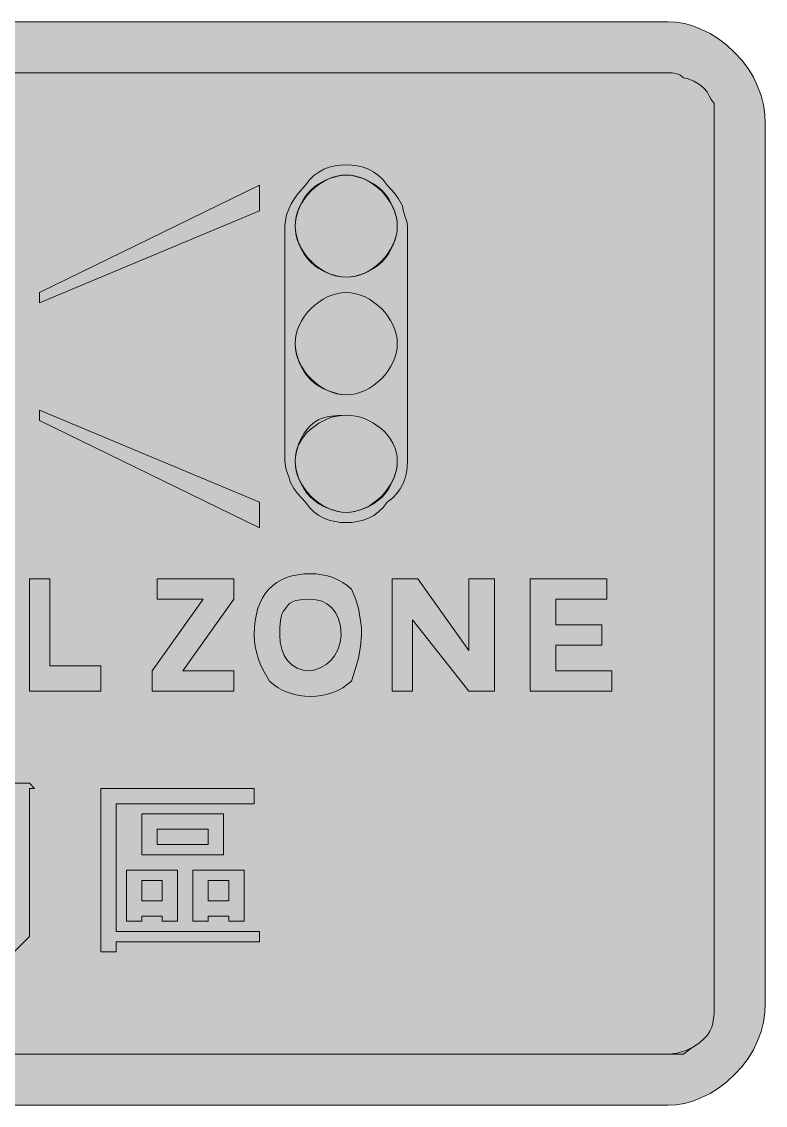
# Model space of a CAD drawing. Header units: metres. Extents: x 90 to 475, y 8 to 262.
# Drawn here: x 300.9 to 475.5, y 7.9 to 262.3 of the extents above; entities that cross this region are included whole.
import ezdxf

# ---------------------------------------------------------------- set-up
doc = ezdxf.new("R2010")
doc.units = ezdxf.units.M
for name, color, linetype, true_color in [('FILL_BLACK_000000', 7, 'Continuous', 0x000000), ('FILL_LIME_00FF00', 7, 'Continuous', 0x00ff00), ('FILL_RED_FF0000', 7, 'Continuous', 0xff0000), ('FILL_WHITE_FFFFFF', 7, 'Continuous', 0xffffff), ('FILL_YELLOW_FFFF00', 7, 'Continuous', 0xffff00)]:
    doc.layers.add(name, color=color, linetype=linetype, true_color=true_color)

msp = doc.modelspace()

# ---------------------------------------------------------------- hatches: boundary and pattern name
at = {"layer": 'FILL_BLACK_000000', "true_color": 0x000000}
h = msp.add_hatch(color=7, dxfattribs=at)
h.dxf.hatch_style = 1
h.paths.add_polyline_path([(364.17, 219.57), (364.9, 220.78), (365.71, 221.91), (367.47, 223.92), (368.42, 225.16), (369.48, 226.19), (370.61, 227.02), (371.82, 227.67), (373.08, 228.15), (374.39, 228.48), (375.72, 228.66), (377.07, 228.72), (378.42, 228.66), (379.75, 228.48), (381.06, 228.15), (382.32, 227.67), (383.53, 227.02), (384.66, 226.19), (385.72, 225.16), (386.67, 223.92), (388.47, 221.97), (389.37, 220.71), (390.27, 219.12), (390.46, 218.03), (390.87, 216.72), (391.28, 215.41), (391.47, 214.32), (391.47, 159.12), (391.41, 157.77), (391.23, 156.44), (390.9, 155.13), (390.42, 153.87), (389.77, 152.66), (388.94, 151.53), (387.91, 150.47), (386.67, 149.52), (385.72, 148.28), (384.66, 147.25), (383.53, 146.42), (382.32, 145.77), (381.06, 145.29), (379.75, 144.96), (378.42, 144.78), (377.07, 144.72), (375.72, 144.78), (374.39, 144.96), (373.08, 145.29), (371.82, 145.77), (370.61, 146.42), (369.48, 147.25), (368.42, 148.28), (367.47, 149.52), (365.67, 151.47), (364.77, 152.73), (363.87, 154.32), (363.68, 155.24), (363.27, 156.27), (362.86, 157.53), (362.67, 159.12), (362.67, 214.32), (362.78, 215.67), (363.08, 217), (363.56, 218.31), (364.17, 219.57)])
h.paths.add_polyline_path([(387.66, 219.64), (387.05, 220.73), (386.31, 221.77), (385.47, 222.72), (384.52, 223.56), (383.48, 224.29), (382.39, 224.91), (381.27, 225.42), (379.06, 226.09), (378.02, 226.26), (377.07, 226.32), (376.12, 226.26), (375.08, 226.09), (372.87, 225.42), (371.75, 224.91), (370.66, 224.29), (369.62, 223.56), (368.67, 222.72), (367.83, 221.77), (367.1, 220.73), (366.48, 219.64), (365.97, 218.52), (365.3, 216.31), (365.13, 215.27), (365.07, 214.32), (365.13, 213.37), (365.3, 212.33), (365.97, 210.12), (366.48, 209), (367.1, 207.91), (367.83, 206.87), (368.67, 205.92), (369.62, 205.08), (370.66, 204.34), (371.75, 203.73), (372.87, 203.22), (375.08, 202.54), (376.12, 202.38), (377.07, 202.32), (378.02, 202.38), (379.06, 202.54), (381.27, 203.22), (382.39, 203.73), (383.48, 204.34), (384.52, 205.08), (385.47, 205.92), (386.31, 206.87), (387.05, 207.91), (387.66, 209), (388.17, 210.12), (388.85, 212.33), (389.01, 213.37), (389.07, 214.32), (389.01, 215.27), (388.85, 216.31), (388.17, 218.52), (387.66, 219.64)], flags=16)
h.paths.add_polyline_path([(388.48, 190.06), (388.04, 191.13), (387.5, 192.16), (386.86, 193.15), (386.13, 194.09), (385.32, 194.97), (384.44, 195.78), (383.5, 196.51), (382.51, 197.15), (381.48, 197.69), (380.41, 198.13), (379.31, 198.45), (378.19, 198.65), (377.07, 198.72), (375.95, 198.65), (374.83, 198.45), (373.73, 198.13), (372.66, 197.69), (371.63, 197.15), (370.64, 196.51), (369.7, 195.78), (368.82, 194.97), (368.01, 194.09), (367.28, 193.15), (366.64, 192.16), (366.1, 191.13), (365.66, 190.06), (365.34, 188.96), (365.14, 187.84), (365.07, 186.72), (365.13, 185.77), (365.3, 184.73), (365.97, 182.52), (366.48, 181.4), (367.1, 180.31), (367.83, 179.27), (368.67, 178.32), (369.62, 177.48), (370.66, 176.74), (371.75, 176.13), (372.87, 175.62), (375.08, 174.94), (376.12, 174.78), (377.07, 174.72), (378.19, 174.79), (379.31, 174.99), (380.41, 175.31), (381.48, 175.75), (382.51, 176.29), (383.5, 176.93), (384.44, 177.66), (385.32, 178.47), (386.13, 179.35), (386.86, 180.29), (387.5, 181.28), (388.04, 182.31), (388.48, 183.38), (388.8, 184.48), (389, 185.6), (389.07, 186.72), (389, 187.84), (388.8, 188.96), (388.48, 190.06)], flags=16)
h.paths.add_polyline_path([(388.8, 161.31), (388.48, 162.34), (388.04, 163.34), (387.5, 164.28), (386.86, 165.17), (386.13, 166), (385.32, 166.77), (383.5, 168.08), (381.48, 169.08), (380.41, 169.44), (379.31, 169.7), (378.19, 169.86), (377.07, 169.92), (375.08, 169.88), (372.87, 169.62), (371.75, 169.33), (370.66, 168.91), (369.62, 168.31), (368.67, 167.52), (367.83, 166.57), (367.1, 165.53), (366.48, 164.44), (365.97, 163.32), (365.3, 161.11), (365.13, 160.07), (365.07, 159.12), (365.13, 158.17), (365.3, 157.13), (365.97, 154.92), (366.48, 153.8), (367.1, 152.71), (367.83, 151.67), (368.67, 150.72), (369.62, 149.88), (370.66, 149.14), (371.75, 148.53), (372.87, 148.02), (375.08, 147.34), (376.12, 147.18), (377.07, 147.12), (378.02, 147.18), (379.06, 147.34), (381.27, 148.02), (382.39, 148.53), (383.48, 149.14), (384.52, 149.88), (385.47, 150.72), (386.31, 151.67), (387.05, 152.71), (387.66, 153.8), (388.17, 154.92), (388.85, 157.13), (389.01, 158.17), (389.07, 159.12), (389, 160.23), (388.8, 161.31)], flags=16)
h = msp.add_hatch(color=7, dxfattribs=at)
h.dxf.hatch_style = 1
h.paths.add_polyline_path([(305.07, 196.32), (305.07, 198.72), (356.67, 223.92), (356.67, 217.92), (305.07, 196.32)])
h = msp.add_hatch(color=7, dxfattribs=at)
h.dxf.hatch_style = 1
h.paths.add_polyline_path([(356.67, 143.52), (305.07, 168.72), (305.07, 171.12), (356.67, 149.52), (356.67, 143.52)])
h = msp.add_hatch(color=7, dxfattribs=at)
h.dxf.hatch_style = 1
h.paths.add_polyline_path([(371.35, 132.49), (372.66, 132.21), (373.92, 131.82), (375.13, 131.31), (376.26, 130.69), (377.32, 129.96), (378.27, 129.12), (379.15, 127.09), (379.92, 124.62), (380.46, 121.69), (380.62, 120.06), (380.67, 118.32), (380.46, 115.62), (379.92, 112.92), (379.15, 110.22), (378.27, 107.52), (377.32, 106.68), (376.26, 105.94), (375.13, 105.33), (373.92, 104.82), (372.66, 104.43), (371.35, 104.14), (370.02, 103.98), (368.67, 103.92), (367.32, 103.98), (365.99, 104.14), (364.68, 104.43), (363.42, 104.82), (362.21, 105.33), (361.08, 105.94), (360.02, 106.68), (359.07, 107.52), (357.5, 110.22), (356.88, 111.57), (356.37, 112.92), (355.98, 114.27), (355.7, 115.62), (355.53, 116.97), (355.47, 118.32), (355.53, 120.06), (355.69, 121.69), (355.97, 123.21), (356.35, 124.62), (356.84, 125.91), (357.43, 127.09), (358.13, 128.16), (358.92, 129.12), (359.81, 129.96), (360.8, 130.69), (361.89, 131.31), (363.06, 131.82), (364.33, 132.21), (365.69, 132.49), (367.14, 132.66), (368.67, 132.72), (370.02, 132.66), (371.35, 132.49)])
h.paths.add_polyline_path([(375.25, 122.16), (374.54, 123.61), (373.62, 124.77), (372.53, 125.64), (371.31, 126.25), (370.01, 126.61), (368.67, 126.72), (366.89, 126.68), (365.22, 126.42), (364.46, 126.13), (363.78, 125.71), (363.17, 125.11), (362.67, 124.32), (362.27, 123.82), (361.98, 123.21), (361.62, 121.77), (361.49, 120.1), (361.47, 118.32), (361.58, 116.58), (361.92, 114.98), (362.48, 113.55), (363.27, 112.32), (364.28, 111.31), (365.52, 110.56), (366.98, 110.08), (368.67, 109.92), (369.76, 110.13), (371.07, 110.67), (372.38, 111.44), (373.47, 112.32), (374.35, 113.43), (375.12, 114.87), (375.66, 116.54), (375.87, 118.32), (375.71, 120.4), (375.25, 122.16)], flags=16)
h = msp.add_hatch(color=7, dxfattribs=at)
h.dxf.hatch_style = 1
h.paths.add_polyline_path([(307.47, 111.12), (319.47, 111.12), (319.47, 105.12), (302.67, 105.12), (302.67, 131.52), (307.47, 131.52), (307.47, 111.12)])
h = msp.add_hatch(color=7, dxfattribs=at)
h.dxf.hatch_style = 1
h.paths.add_polyline_path([(332.67, 126.72), (332.67, 131.52), (350.67, 131.52), (350.67, 126.72), (338.67, 109.92), (350.67, 109.92), (350.67, 105.12), (331.47, 105.12), (331.47, 109.92), (343.47, 126.72), (332.67, 126.72)])
h = msp.add_hatch(color=7, dxfattribs=at)
h.dxf.hatch_style = 1
h.paths.add_polyline_path([(405.87, 131.52), (411.87, 131.52), (411.87, 105.12), (405.87, 105.12), (392.67, 121.92), (392.67, 105.12), (387.87, 105.12), (387.87, 131.52), (393.87, 131.52), (405.87, 114.72), (405.87, 131.52)])
h = msp.add_hatch(color=7, dxfattribs=at)
h.dxf.hatch_style = 1
h.paths.add_polyline_path([(426.27, 109.92), (439.47, 109.92), (439.47, 105.12), (420.27, 105.12), (420.27, 131.52), (438.27, 131.52), (438.27, 126.72), (426.27, 126.72), (426.27, 120.72), (437.07, 120.72), (437.07, 115.92), (426.27, 115.92), (426.27, 109.92)])
h = msp.add_hatch(color=7, dxfattribs=at)
h.dxf.hatch_style = 1
h.paths.add_polyline_path([(301.47, 83.52), (302.67, 83.52), (303.87, 82.32), (302.67, 82.32), (302.67, 81.12), (302.67, 49.92), (302.67, 47.52), (301.47, 46.32), (300.27, 45.12), (299.07, 43.92), (293.07, 43.92), (291.87, 47.52), (295.47, 47.52), (296.67, 48.72), (297.87, 48.72), (297.87, 49.92), (299.07, 51.12), (299.07, 83.52), (301.47, 83.52)])
h = msp.add_hatch(color=7, dxfattribs=at)
h.dxf.hatch_style = 1
h.paths.add_polyline_path([(355.47, 82.32), (355.47, 78.72), (323.07, 78.72), (323.07, 48.72), (356.67, 48.72), (356.67, 46.32), (323.07, 46.32), (323.07, 43.92), (319.47, 43.92), (319.47, 82.32), (355.47, 82.32)])
h = msp.add_hatch(color=7, dxfattribs=at)
h.dxf.hatch_style = 1
h.paths.add_polyline_path([(348.27, 66.72), (329.07, 66.72), (329.07, 76.32), (348.27, 76.32), (348.27, 66.72)])
h.paths.add_polyline_path([(344.67, 72.72), (332.67, 72.72), (332.67, 69.12), (344.67, 69.12), (344.67, 72.72)], flags=16)
h = msp.add_hatch(color=7, dxfattribs=at)
h.dxf.hatch_style = 1
h.paths.add_polyline_path([(337.47, 51.12), (333.87, 51.12), (333.87, 52.32), (329.07, 52.32), (329.07, 51.12), (325.47, 51.12), (325.47, 63.12), (337.47, 63.12), (337.47, 51.12)])
h.paths.add_polyline_path([(333.87, 60.72), (329.07, 60.72), (329.07, 55.92), (333.87, 55.92), (333.87, 60.72)], flags=16)
h = msp.add_hatch(color=7, dxfattribs=at)
h.dxf.hatch_style = 1
h.paths.add_polyline_path([(353.07, 51.12), (349.47, 51.12), (349.47, 52.32), (344.67, 52.32), (344.67, 51.12), (341.07, 51.12), (341.07, 63.12), (353.07, 63.12), (353.07, 51.12)])
h.paths.add_polyline_path([(349.47, 60.72), (344.67, 60.72), (344.67, 55.92), (349.47, 55.92), (349.47, 60.72)], flags=16)
at = {"layer": 'FILL_LIME_00FF00', "true_color": 0x00ff00}
h = msp.add_hatch(color=7, dxfattribs=at)
h.dxf.hatch_style = 1
h.paths.add_polyline_path([(389, 158), (388.8, 156.88), (388.48, 155.78), (388.04, 154.71), (387.5, 153.68), (386.86, 152.69), (386.13, 151.75), (385.32, 150.87), (384.44, 150.06), (383.5, 149.33), (382.51, 148.69), (381.48, 148.15), (380.41, 147.71), (379.31, 147.39), (378.19, 147.19), (377.07, 147.12), (375.95, 147.19), (374.83, 147.39), (373.73, 147.71), (372.66, 148.15), (371.63, 148.69), (370.64, 149.33), (369.7, 150.06), (368.82, 150.87), (368.01, 151.75), (367.28, 152.69), (366.64, 153.68), (366.1, 154.71), (365.66, 155.78), (365.34, 156.88), (365.14, 158), (365.07, 159.12), (365.14, 160.23), (365.34, 161.31), (365.66, 162.34), (366.1, 163.34), (366.64, 164.28), (367.28, 165.17), (368.01, 166), (368.82, 166.77), (370.64, 168.08), (372.66, 169.08), (373.73, 169.44), (374.83, 169.7), (375.95, 169.86), (377.07, 169.92), (378.19, 169.86), (379.31, 169.7), (380.41, 169.44), (381.48, 169.08), (383.5, 168.08), (385.32, 166.77), (386.13, 166), (386.86, 165.17), (387.5, 164.28), (388.04, 163.34), (388.48, 162.34), (388.8, 161.31), (389, 160.23), (389.07, 159.12), (389, 158)])
at = {"layer": 'FILL_RED_FF0000', "true_color": 0xff0000}
h = msp.add_hatch(color=7, dxfattribs=at)
h.dxf.hatch_style = 1
h.paths.add_polyline_path([(456.46, 261.87), (458.45, 261.31), (460.47, 260.52), (462.49, 259.51), (464.48, 258.27), (466.42, 256.81), (468.27, 255.12), (469.96, 253.27), (471.42, 251.31), (472.66, 249.28), (473.67, 247.17), (474.46, 245.01), (475.02, 242.8), (475.36, 240.57), (475.47, 238.32), (475.47, 31.92), (475.36, 29.67), (475.02, 27.44), (474.46, 25.23), (473.67, 23.07), (472.66, 20.96), (471.42, 18.93), (469.96, 16.97), (468.27, 15.12), (466.42, 13.43), (464.48, 11.97), (462.49, 10.73), (460.47, 9.72), (458.45, 8.93), (456.46, 8.37), (454.52, 8.03), (452.67, 7.92), (114.27, 7.92), (112.02, 8.03), (109.79, 8.37), (107.58, 8.93), (105.42, 9.72), (103.31, 10.73), (101.28, 11.97), (99.32, 13.43), (97.47, 15.12), (95.88, 16.92), (94.62, 18.72), (92.67, 22.32), (91.02, 27.12), (90.48, 29.41), (90.32, 30.62), (90.27, 31.92), (90.27, 238.32), (90.38, 240.57), (90.72, 242.8), (91.28, 245.01), (92.07, 247.17), (93.08, 249.28), (94.32, 251.31), (95.78, 253.27), (97.47, 255.12), (99.32, 256.81), (101.28, 258.27), (103.31, 259.51), (105.42, 260.52), (107.58, 261.31), (109.79, 261.87), (112.02, 262.21), (114.27, 262.32), (452.67, 262.32), (454.52, 262.21), (456.46, 261.87)])
h.paths.add_polyline_path([(111.78, 250.09), (110.66, 249.81), (109.62, 249.42), (108.63, 248.91), (107.69, 248.29), (105.87, 246.72), (104.3, 244.9), (103.68, 243.96), (103.17, 242.97), (102.78, 241.93), (102.5, 240.81), (102.33, 239.62), (102.27, 238.32), (102.27, 31.92), (102.33, 30.62), (102.5, 29.43), (102.78, 28.31), (103.17, 27.27), (103.68, 26.28), (104.3, 25.34), (105.87, 23.52), (107.69, 21.94), (108.63, 21.33), (109.62, 20.82), (110.66, 20.43), (111.78, 20.14), (112.97, 19.98), (114.27, 19.92), (452.67, 19.92), (453.62, 19.98), (454.66, 20.14), (456.87, 20.82), (457.99, 21.33), (459.08, 21.94), (460.12, 22.68), (461.07, 23.52), (461.86, 24.42), (462.46, 25.34), (462.88, 26.28), (463.17, 27.27), (463.43, 29.43), (463.47, 31.92), (463.47, 238.32), (463.47, 243.12), (462.76, 244.02), (462.27, 244.92), (461.78, 245.82), (461.07, 246.72), (459.98, 247.6), (458.67, 248.37), (457.36, 248.91), (456.27, 249.12), (455.37, 249.81), (454.47, 250.17), (453.57, 250.3), (452.67, 250.32), (114.27, 250.32), (112.97, 250.26), (111.78, 250.09)], flags=16)
h = msp.add_hatch(color=7, dxfattribs=at)
h.dxf.hatch_style = 1
h.paths.add_polyline_path([(389, 213.2), (388.8, 212.08), (388.48, 210.98), (388.04, 209.91), (387.5, 208.88), (386.86, 207.89), (386.13, 206.95), (385.32, 206.07), (384.44, 205.26), (383.5, 204.53), (382.51, 203.89), (381.48, 203.35), (380.41, 202.91), (379.31, 202.59), (378.19, 202.39), (377.07, 202.32), (375.95, 202.39), (374.83, 202.59), (373.73, 202.91), (372.66, 203.35), (371.63, 203.89), (370.64, 204.53), (369.7, 205.26), (368.82, 206.07), (368.01, 206.95), (367.28, 207.89), (366.64, 208.88), (366.1, 209.91), (365.66, 210.98), (365.34, 212.08), (365.14, 213.2), (365.07, 214.32), (365.14, 215.44), (365.34, 216.56), (365.66, 217.66), (366.1, 218.73), (366.64, 219.76), (367.28, 220.75), (368.01, 221.69), (368.82, 222.57), (369.7, 223.38), (370.64, 224.11), (371.63, 224.75), (372.66, 225.29), (373.73, 225.73), (374.83, 226.05), (375.95, 226.25), (377.07, 226.32), (378.19, 226.25), (379.31, 226.05), (380.41, 225.73), (381.48, 225.29), (382.51, 224.75), (383.5, 224.11), (384.44, 223.38), (385.32, 222.57), (386.13, 221.69), (386.86, 220.75), (387.5, 219.76), (388.04, 218.73), (388.48, 217.66), (388.8, 216.56), (389, 215.44), (389.07, 214.32), (389, 213.2)])
at = {"layer": 'FILL_WHITE_FFFFFF', "true_color": 0xffffff}
h = msp.add_hatch(color=7, dxfattribs=at)
h.dxf.hatch_style = 1
h.paths.add_polyline_path([(452.67, 250.32), (453.57, 250.3), (454.47, 250.17), (455.37, 249.81), (456.27, 249.12), (457.36, 248.91), (458.67, 248.37), (459.98, 247.6), (461.07, 246.72), (461.78, 245.82), (462.27, 244.92), (462.76, 244.02), (463.47, 243.12), (463.47, 238.32), (463.47, 31.92), (463.43, 29.43), (463.17, 27.27), (462.88, 26.28), (462.46, 25.34), (461.86, 24.42), (461.07, 23.52), (459.98, 22.62), (458.67, 21.72), (457.36, 20.82), (456.27, 19.92), (452.67, 19.92), (114.27, 19.92), (112.97, 19.98), (111.78, 20.14), (110.66, 20.43), (109.62, 20.82), (108.63, 21.33), (107.69, 21.94), (105.87, 23.52), (104.3, 25.34), (103.68, 26.28), (103.17, 27.27), (102.78, 28.31), (102.5, 29.43), (102.33, 30.62), (102.27, 31.92), (102.27, 238.32), (102.33, 239.64), (102.49, 240.9), (102.76, 242.1), (103.13, 243.23), (103.6, 244.29), (104.17, 245.28), (104.83, 246.19), (105.57, 247.02), (106.4, 247.76), (107.31, 248.42), (108.3, 248.99), (109.36, 249.46), (110.49, 249.83), (111.69, 250.1), (112.95, 250.26), (114.27, 250.32), (452.67, 250.32)])
at = {"layer": 'FILL_YELLOW_FFFF00', "true_color": 0xffff00}
h = msp.add_hatch(color=7, dxfattribs=at)
h.dxf.hatch_style = 1
h.paths.add_polyline_path([(389, 185.6), (388.8, 184.48), (388.48, 183.38), (388.04, 182.31), (387.5, 181.28), (386.86, 180.29), (386.13, 179.35), (385.32, 178.47), (384.44, 177.66), (383.5, 176.93), (382.51, 176.29), (381.48, 175.75), (380.41, 175.31), (379.31, 174.99), (378.19, 174.79), (377.07, 174.72), (375.95, 174.79), (374.83, 174.99), (373.73, 175.31), (372.66, 175.75), (371.63, 176.29), (370.64, 176.93), (369.7, 177.66), (368.82, 178.47), (368.01, 179.35), (367.28, 180.29), (366.64, 181.28), (366.1, 182.31), (365.66, 183.38), (365.34, 184.48), (365.14, 185.6), (365.07, 186.72), (365.14, 187.84), (365.34, 188.96), (365.66, 190.06), (366.1, 191.13), (366.64, 192.16), (367.28, 193.15), (368.01, 194.09), (368.82, 194.97), (369.7, 195.78), (370.64, 196.51), (371.63, 197.15), (372.66, 197.69), (373.73, 198.13), (374.83, 198.45), (375.95, 198.65), (377.07, 198.72), (378.19, 198.65), (379.31, 198.45), (380.41, 198.13), (381.48, 197.69), (382.51, 197.15), (383.5, 196.51), (384.44, 195.78), (385.32, 194.97), (386.13, 194.09), (386.86, 193.15), (387.5, 192.16), (388.04, 191.13), (388.48, 190.06), (388.8, 188.96), (389, 187.84), (389.07, 186.72), (389, 185.6)])

# ---------------------------------------------------------------- linework, layer by layer
at = {"layer": 'FILL_BLACK_000000', "lineweight": 0, "true_color": 0x000000}
for points in [[(364.17, 219.57), (364.9, 220.78), (365.71, 221.91), (367.47, 223.92), (368.42, 225.16), (369.48, 226.19), (370.61, 227.02), (371.82, 227.67), (373.08, 228.15), (374.39, 228.48), (375.72, 228.66), (377.07, 228.72), (378.42, 228.66), (379.75, 228.48), (381.06, 228.15), (382.32, 227.67), (383.53, 227.02), (384.66, 226.19), (385.72, 225.16), (386.67, 223.92), (388.47, 221.97), (389.37, 220.71), (390.27, 219.12), (390.46, 218.03), (390.87, 216.72), (391.28, 215.41), (391.47, 214.32), (391.47, 159.12), (391.41, 157.77), (391.23, 156.44), (390.9, 155.13), (390.42, 153.87), (389.77, 152.66), (388.94, 151.53), (387.91, 150.47), (386.67, 149.52), (385.72, 148.28), (384.66, 147.25), (383.53, 146.42), (382.32, 145.77), (381.06, 145.29), (379.75, 144.96), (378.42, 144.78), (377.07, 144.72), (375.72, 144.78), (374.39, 144.96), (373.08, 145.29), (371.82, 145.77), (370.61, 146.42), (369.48, 147.25), (368.42, 148.28), (367.47, 149.52), (365.67, 151.47), (364.77, 152.73), (363.87, 154.32), (363.68, 155.24), (363.27, 156.27), (362.86, 157.53), (362.67, 159.12), (362.67, 214.32), (362.78, 215.67), (363.08, 217), (363.56, 218.31)], [(305.07, 196.32), (305.07, 198.72), (356.67, 223.92), (356.67, 217.92)], [(387.66, 219.64), (387.05, 220.73), (386.31, 221.77), (385.47, 222.72), (384.52, 223.56), (383.48, 224.29), (382.39, 224.91), (381.27, 225.42), (379.06, 226.09), (378.02, 226.26), (377.07, 226.32), (376.12, 226.26), (375.08, 226.09), (372.87, 225.42), (371.75, 224.91), (370.66, 224.29), (369.62, 223.56), (368.67, 222.72), (367.83, 221.77), (367.1, 220.73), (366.48, 219.64), (365.97, 218.52), (365.3, 216.31), (365.13, 215.27), (365.07, 214.32), (365.13, 213.37), (365.3, 212.33), (365.97, 210.12), (366.48, 209), (367.1, 207.91), (367.83, 206.87), (368.67, 205.92), (369.62, 205.08), (370.66, 204.34), (371.75, 203.73), (372.87, 203.22), (375.08, 202.54), (376.12, 202.38), (377.07, 202.32), (378.02, 202.38), (379.06, 202.54), (381.27, 203.22), (382.39, 203.73), (383.48, 204.34), (384.52, 205.08), (385.47, 205.92), (386.31, 206.87), (387.05, 207.91), (387.66, 209), (388.17, 210.12), (388.85, 212.33), (389.01, 213.37), (389.07, 214.32), (389.01, 215.27), (388.85, 216.31), (388.17, 218.52)], [(388.48, 190.06), (388.04, 191.13), (387.5, 192.16), (386.86, 193.15), (386.13, 194.09), (385.32, 194.97), (384.44, 195.78), (383.5, 196.51), (382.51, 197.15), (381.48, 197.69), (380.41, 198.13), (379.31, 198.45), (378.19, 198.65), (377.07, 198.72), (375.95, 198.65), (374.83, 198.45), (373.73, 198.13), (372.66, 197.69), (371.63, 197.15), (370.64, 196.51), (369.7, 195.78), (368.82, 194.97), (368.01, 194.09), (367.28, 193.15), (366.64, 192.16), (366.1, 191.13), (365.66, 190.06), (365.34, 188.96), (365.14, 187.84), (365.07, 186.72), (365.13, 185.77), (365.3, 184.73), (365.97, 182.52), (366.48, 181.4), (367.1, 180.31), (367.83, 179.27), (368.67, 178.32), (369.62, 177.48), (370.66, 176.74), (371.75, 176.13), (372.87, 175.62), (375.08, 174.94), (376.12, 174.78), (377.07, 174.72), (378.19, 174.79), (379.31, 174.99), (380.41, 175.31), (381.48, 175.75), (382.51, 176.29), (383.5, 176.93), (384.44, 177.66), (385.32, 178.47), (386.13, 179.35), (386.86, 180.29), (387.5, 181.28), (388.04, 182.31), (388.48, 183.38), (388.8, 184.48), (389, 185.6), (389.07, 186.72), (389, 187.84), (388.8, 188.96)], [(356.67, 143.52), (305.07, 168.72), (305.07, 171.12), (356.67, 149.52)], [(388.8, 161.31), (388.48, 162.34), (388.04, 163.34), (387.5, 164.28), (386.86, 165.17), (386.13, 166), (385.32, 166.77), (383.5, 168.08), (381.48, 169.08), (380.41, 169.44), (379.31, 169.7), (378.19, 169.86), (377.07, 169.92), (375.08, 169.88), (372.87, 169.62), (371.75, 169.33), (370.66, 168.91), (369.62, 168.31), (368.67, 167.52), (367.83, 166.57), (367.1, 165.53), (366.48, 164.44), (365.97, 163.32), (365.3, 161.11), (365.13, 160.07), (365.07, 159.12), (365.13, 158.17), (365.3, 157.13), (365.97, 154.92), (366.48, 153.8), (367.1, 152.71), (367.83, 151.67), (368.67, 150.72), (369.62, 149.88), (370.66, 149.14), (371.75, 148.53), (372.87, 148.02), (375.08, 147.34), (376.12, 147.18), (377.07, 147.12), (378.02, 147.18), (379.06, 147.34), (381.27, 148.02), (382.39, 148.53), (383.48, 149.14), (384.52, 149.88), (385.47, 150.72), (386.31, 151.67), (387.05, 152.71), (387.66, 153.8), (388.17, 154.92), (388.85, 157.13), (389.01, 158.17), (389.07, 159.12), (389, 160.23)], [(371.35, 132.49), (372.66, 132.21), (373.92, 131.82), (375.13, 131.31), (376.26, 130.69), (377.32, 129.96), (378.27, 129.12), (379.15, 127.09), (379.92, 124.62), (380.46, 121.69), (380.62, 120.06), (380.67, 118.32), (380.46, 115.62), (379.92, 112.92), (379.15, 110.22), (378.27, 107.52), (377.32, 106.68), (376.26, 105.94), (375.13, 105.33), (373.92, 104.82), (372.66, 104.43), (371.35, 104.14), (370.02, 103.98), (368.67, 103.92), (367.32, 103.98), (365.99, 104.14), (364.68, 104.43), (363.42, 104.82), (362.21, 105.33), (361.08, 105.94), (360.02, 106.68), (359.07, 107.52), (357.5, 110.22), (356.88, 111.57), (356.37, 112.92), (355.98, 114.27), (355.7, 115.62), (355.53, 116.97), (355.47, 118.32), (355.53, 120.06), (355.69, 121.69), (355.97, 123.21), (356.35, 124.62), (356.84, 125.91), (357.43, 127.09), (358.13, 128.16), (358.92, 129.12), (359.81, 129.96), (360.8, 130.69), (361.89, 131.31), (363.06, 131.82), (364.33, 132.21), (365.69, 132.49), (367.14, 132.66), (368.67, 132.72), (370.02, 132.66)], [(307.47, 111.12), (319.47, 111.12), (319.47, 105.12), (302.67, 105.12), (302.67, 131.52), (307.47, 131.52)], [(332.67, 126.72), (332.67, 131.52), (350.67, 131.52), (350.67, 126.72), (338.67, 109.92), (350.67, 109.92), (350.67, 105.12), (331.47, 105.12), (331.47, 109.92), (343.47, 126.72)], [(405.87, 131.52), (411.87, 131.52), (411.87, 105.12), (405.87, 105.12), (392.67, 121.92), (392.67, 105.12), (387.87, 105.12), (387.87, 131.52), (393.87, 131.52), (405.87, 114.72)], [(426.27, 109.92), (439.47, 109.92), (439.47, 105.12), (420.27, 105.12), (420.27, 131.52), (438.27, 131.52), (438.27, 126.72), (426.27, 126.72), (426.27, 120.72), (437.07, 120.72), (437.07, 115.92), (426.27, 115.92)], [(375.25, 122.16), (374.54, 123.61), (373.62, 124.77), (372.53, 125.64), (371.31, 126.25), (370.01, 126.61), (368.67, 126.72), (366.89, 126.68), (365.22, 126.42), (364.46, 126.13), (363.78, 125.71), (363.17, 125.11), (362.67, 124.32), (362.27, 123.82), (361.98, 123.21), (361.62, 121.77), (361.49, 120.1), (361.47, 118.32), (361.58, 116.58), (361.92, 114.98), (362.48, 113.55), (363.27, 112.32), (364.28, 111.31), (365.52, 110.56), (366.98, 110.08), (368.67, 109.92), (369.76, 110.13), (371.07, 110.67), (372.38, 111.44), (373.47, 112.32), (374.35, 113.43), (375.12, 114.87), (375.66, 116.54), (375.87, 118.32), (375.71, 120.4)], [(301.47, 83.52), (302.67, 83.52), (303.87, 82.32), (302.67, 82.32), (302.67, 81.12), (302.67, 49.92), (302.67, 47.52), (301.47, 46.32), (300.27, 45.12), (299.07, 43.92), (293.07, 43.92), (291.87, 47.52), (295.47, 47.52), (296.67, 48.72), (297.87, 48.72), (297.87, 49.92), (299.07, 51.12), (299.07, 83.52)], [(355.47, 82.32), (355.47, 78.72), (323.07, 78.72), (323.07, 48.72), (356.67, 48.72), (356.67, 46.32), (323.07, 46.32), (323.07, 43.92), (319.47, 43.92), (319.47, 82.32)], [(348.27, 66.72), (329.07, 66.72), (329.07, 76.32), (348.27, 76.32)], [(344.67, 72.72), (332.67, 72.72), (332.67, 69.12), (344.67, 69.12)], [(337.47, 51.12), (333.87, 51.12), (333.87, 52.32), (329.07, 52.32), (329.07, 51.12), (325.47, 51.12), (325.47, 63.12), (337.47, 63.12)], [(353.07, 51.12), (349.47, 51.12), (349.47, 52.32), (344.67, 52.32), (344.67, 51.12), (341.07, 51.12), (341.07, 63.12), (353.07, 63.12)], [(333.87, 60.72), (329.07, 60.72), (329.07, 55.92), (333.87, 55.92)], [(349.47, 60.72), (344.67, 60.72), (344.67, 55.92), (349.47, 55.92)]]:
    msp.add_lwpolyline(points, close=True, dxfattribs=at)
at = {"layer": 'FILL_LIME_00FF00', "lineweight": 0, "true_color": 0x00ff00}
msp.add_lwpolyline([(389, 158), (388.8, 156.88), (388.48, 155.78), (388.04, 154.71), (387.5, 153.68), (386.86, 152.69), (386.13, 151.75), (385.32, 150.87), (384.44, 150.06), (383.5, 149.33), (382.51, 148.69), (381.48, 148.15), (380.41, 147.71), (379.31, 147.39), (378.19, 147.19), (377.07, 147.12), (375.95, 147.19), (374.83, 147.39), (373.73, 147.71), (372.66, 148.15), (371.63, 148.69), (370.64, 149.33), (369.7, 150.06), (368.82, 150.87), (368.01, 151.75), (367.28, 152.69), (366.64, 153.68), (366.1, 154.71), (365.66, 155.78), (365.34, 156.88), (365.14, 158), (365.07, 159.12), (365.14, 160.23), (365.34, 161.31), (365.66, 162.34), (366.1, 163.34), (366.64, 164.28), (367.28, 165.17), (368.01, 166), (368.82, 166.77), (370.64, 168.08), (372.66, 169.08), (373.73, 169.44), (374.83, 169.7), (375.95, 169.86), (377.07, 169.92), (378.19, 169.86), (379.31, 169.7), (380.41, 169.44), (381.48, 169.08), (383.5, 168.08), (385.32, 166.77), (386.13, 166), (386.86, 165.17), (387.5, 164.28), (388.04, 163.34), (388.48, 162.34), (388.8, 161.31), (389, 160.23), (389.07, 159.12)], close=True, dxfattribs=at)
at = {"layer": 'FILL_RED_FF0000', "lineweight": 0, "true_color": 0xff0000}
for points in [[(114.27, 262.32), (452.67, 262.32), (454.52, 262.21), (456.46, 261.87), (458.45, 261.31), (460.47, 260.52), (462.49, 259.51), (464.48, 258.27), (466.42, 256.81), (468.27, 255.12), (469.96, 253.27), (471.42, 251.31), (472.66, 249.28), (473.67, 247.17), (474.46, 245.01), (475.02, 242.8), (475.36, 240.57), (475.47, 238.32), (475.47, 31.92), (475.36, 29.67), (475.02, 27.44), (474.46, 25.23), (473.67, 23.07), (472.66, 20.96), (471.42, 18.93), (469.96, 16.97), (468.27, 15.12), (466.42, 13.43), (464.48, 11.97), (462.49, 10.73), (460.47, 9.72), (458.45, 8.93), (456.46, 8.37), (454.52, 8.03), (452.67, 7.92), (114.27, 7.92)], [(114.27, 19.92), (452.67, 19.92), (453.62, 19.98), (454.66, 20.14), (456.87, 20.82), (457.99, 21.33), (459.08, 21.94), (460.12, 22.68), (461.07, 23.52), (461.86, 24.42), (462.46, 25.34), (462.88, 26.28), (463.17, 27.27), (463.43, 29.43), (463.47, 31.92), (463.47, 238.32), (463.47, 243.12), (462.76, 244.02), (462.27, 244.92), (461.78, 245.82), (461.07, 246.72), (459.98, 247.6), (458.67, 248.37), (457.36, 248.91), (456.27, 249.12), (455.37, 249.81), (454.47, 250.17), (453.57, 250.3), (452.67, 250.32), (114.27, 250.32)]]:
    msp.add_lwpolyline(points, dxfattribs=at)
msp.add_lwpolyline([(389, 213.2), (388.8, 212.08), (388.48, 210.98), (388.04, 209.91), (387.5, 208.88), (386.86, 207.89), (386.13, 206.95), (385.32, 206.07), (384.44, 205.26), (383.5, 204.53), (382.51, 203.89), (381.48, 203.35), (380.41, 202.91), (379.31, 202.59), (378.19, 202.39), (377.07, 202.32), (375.95, 202.39), (374.83, 202.59), (373.73, 202.91), (372.66, 203.35), (371.63, 203.89), (370.64, 204.53), (369.7, 205.26), (368.82, 206.07), (368.01, 206.95), (367.28, 207.89), (366.64, 208.88), (366.1, 209.91), (365.66, 210.98), (365.34, 212.08), (365.14, 213.2), (365.07, 214.32), (365.14, 215.44), (365.34, 216.56), (365.66, 217.66), (366.1, 218.73), (366.64, 219.76), (367.28, 220.75), (368.01, 221.69), (368.82, 222.57), (369.7, 223.38), (370.64, 224.11), (371.63, 224.75), (372.66, 225.29), (373.73, 225.73), (374.83, 226.05), (375.95, 226.25), (377.07, 226.32), (378.19, 226.25), (379.31, 226.05), (380.41, 225.73), (381.48, 225.29), (382.51, 224.75), (383.5, 224.11), (384.44, 223.38), (385.32, 222.57), (386.13, 221.69), (386.86, 220.75), (387.5, 219.76), (388.04, 218.73), (388.48, 217.66), (388.8, 216.56), (389, 215.44), (389.07, 214.32)], close=True, dxfattribs=at)
at = {"layer": 'FILL_WHITE_FFFFFF', "lineweight": 0, "true_color": 0xffffff}
msp.add_lwpolyline([(114.27, 250.32), (452.67, 250.32), (453.57, 250.3), (454.47, 250.17), (455.37, 249.81), (456.27, 249.12), (457.36, 248.91), (458.67, 248.37), (459.98, 247.6), (461.07, 246.72), (461.78, 245.82), (462.27, 244.92), (462.76, 244.02), (463.47, 243.12), (463.47, 238.32), (463.47, 31.92), (463.43, 29.43), (463.17, 27.27), (462.88, 26.28), (462.46, 25.34), (461.86, 24.42), (461.07, 23.52), (459.98, 22.62), (458.67, 21.72), (457.36, 20.82), (456.27, 19.92), (452.67, 19.92), (114.27, 19.92)], dxfattribs=at)
at = {"layer": 'FILL_YELLOW_FFFF00', "lineweight": 0, "true_color": 0xffff00}
msp.add_lwpolyline([(389, 185.6), (388.8, 184.48), (388.48, 183.38), (388.04, 182.31), (387.5, 181.28), (386.86, 180.29), (386.13, 179.35), (385.32, 178.47), (384.44, 177.66), (383.5, 176.93), (382.51, 176.29), (381.48, 175.75), (380.41, 175.31), (379.31, 174.99), (378.19, 174.79), (377.07, 174.72), (375.95, 174.79), (374.83, 174.99), (373.73, 175.31), (372.66, 175.75), (371.63, 176.29), (370.64, 176.93), (369.7, 177.66), (368.82, 178.47), (368.01, 179.35), (367.28, 180.29), (366.64, 181.28), (366.1, 182.31), (365.66, 183.38), (365.34, 184.48), (365.14, 185.6), (365.07, 186.72), (365.14, 187.84), (365.34, 188.96), (365.66, 190.06), (366.1, 191.13), (366.64, 192.16), (367.28, 193.15), (368.01, 194.09), (368.82, 194.97), (369.7, 195.78), (370.64, 196.51), (371.63, 197.15), (372.66, 197.69), (373.73, 198.13), (374.83, 198.45), (375.95, 198.65), (377.07, 198.72), (378.19, 198.65), (379.31, 198.45), (380.41, 198.13), (381.48, 197.69), (382.51, 197.15), (383.5, 196.51), (384.44, 195.78), (385.32, 194.97), (386.13, 194.09), (386.86, 193.15), (387.5, 192.16), (388.04, 191.13), (388.48, 190.06), (388.8, 188.96), (389, 187.84), (389.07, 186.72)], close=True, dxfattribs=at)

doc.saveas('drawing.dxf')
